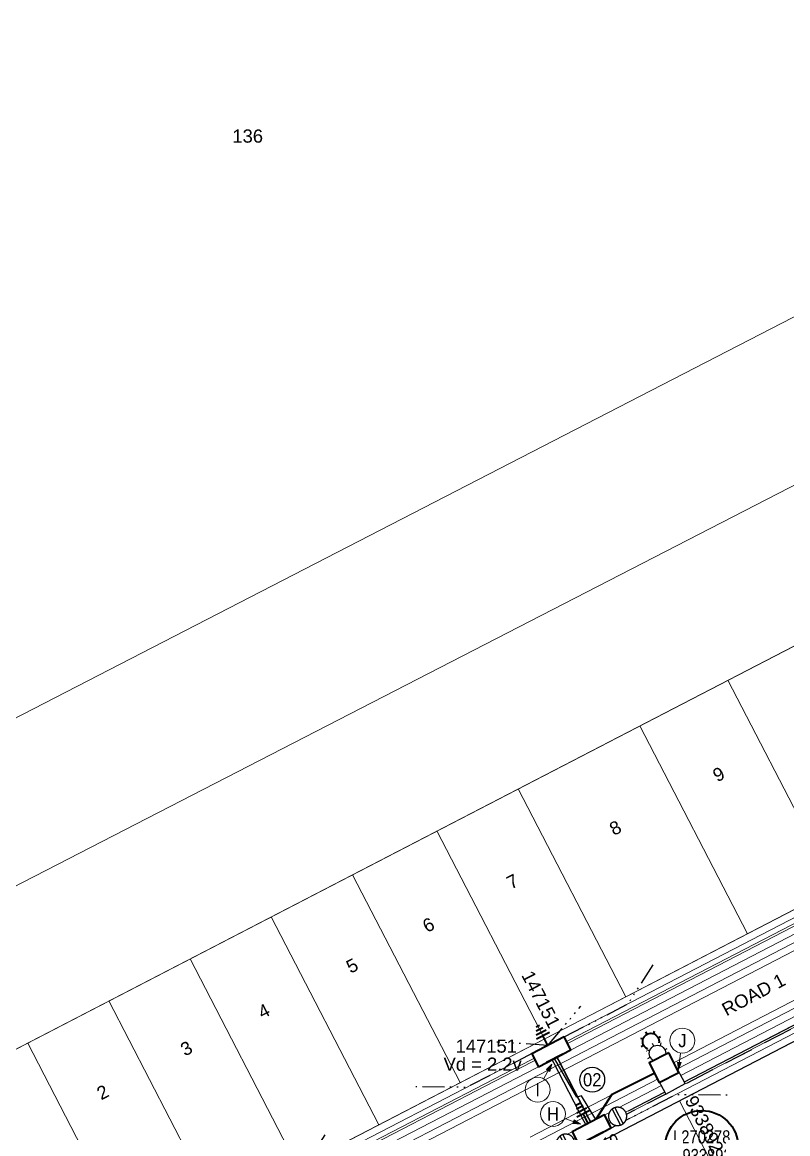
# Model space of a CAD drawing. Header units: metres. Extents: x 0 to 304202, y 0 to 6270858.
# Drawn here: x 303672.4 to 303777.1, y 6270554.1 to 6270706 of the extents above; entities that cross this region are included whole.
import ezdxf
from ezdxf import colors
from ezdxf.entities.mleader import LeaderData, LeaderLine
from ezdxf.enums import TextEntityAlignment as Align
from ezdxf.math import Vec2, Vec3

# ---------------------------------------------------------------- set-up
doc = ezdxf.new("R2010")
doc.units = ezdxf.units.M
for name, pattern in [('DASHED', [19.05, 12.7, -6.35]), ('IE Trench LV', [6, 4, -2]), ('PHANTOMX2', [6.6, 3, -0.75, 0.2, -0.75, 0.2, -0.75, 0.2, -0.75])]:
    doc.linetypes.add(name, pattern=pattern)
doc.layers.get('0').update_dxf_attribs({"color": 6})
for name, color, linetype, lineweight in [('_User Miscellaneous1', 30, 'Continuous', 13), ('_User Miscellaneous2', 31, 'Continuous', 13), ('_User Miscellaneous7', 3, 'Continuous', 13), ('_User_LV_Exist', 5, 'Continuous', 35), ('Cadastre Developer_SP_NEW', 92, 'Continuous', 15), ('Cadastre Land Parcels_SP_EXT', 118, 'Continuous', 15)]:
    doc.layers.add(name, color=color, linetype=linetype, lineweight=lineweight)
doc.layers.add('_User Miscellaneous10', color=252, linetype='Continuous', lineweight=13, plot=False, transparency=0.65)
for name, color, linetype in [('Duct_SP_NEW', 2, 'Continuous'), ('Equip_LV_NEW', 2, 'Continuous'), ('Equip_SP_SL_NEW', 2, 'Continuous'), ('Mains_LV_New_T84', 2, 'Cable x'), ('Services_SP_NEW_UG', 2, 'IE Trench LV'), ('SupportsUG_SP_LV_NEW', 2, 'Continuous'), ('SupportsUG_SP_LV_SL_NEW', 2, 'Continuous'), ('Trench_SP_NEW', 2, 'Continuous'), ('UG_Details_SP_MISC', 7, 'Continuous')]:
    doc.layers.add(name, color=color, linetype=linetype)
doc.styles.add('ieISOCP', font='arial.ttf', dxfattribs={"height": 1.5})
doc.styles.add('SL_LABEL', font='arial.ttf', dxfattribs={"height": 2})
doc.styles.get("Standard").update_dxf_attribs({"font": 'arial.ttf'})
doc.linetypes.add('Cable New UG', pattern='A,5.5,-0.01,["X",Standard,S=1.8,R=0,X=0,Y=-0.94],-1.7', length=7.21)
doc.linetypes.add('Cable o', pattern='A,3.5,-0.01,["O",Standard,S=1.25,R=0,X=0,Y=-0.63],-1.36', length=4.87)
doc.linetypes.add('Cable x', pattern='A,4.5,-0.01,["X",Standard,S=1.25,R=0,X=0,Y=-0.65],-1.2', length=5.71)

# ---------------------------------------------------------------- blocks, each defined once
blk = doc.blocks.new('*U314')
at = {"layer": '_User_LV_Exist'}
for p, q in [((2.5, 1), (2.5, -1)), ((3, 0.75), (3, -0.75)), ((3.5, 0.5), (3.5, -0.5)), ((4, 0.25), (4, -0.25))]:
    blk.add_line(p, q, dxfattribs=at)
at = {"width": 0.9}
blk.add_attdef('ASSET_NUM', text='', height=2, dxfattribs=at).set_placement((4, 2), align=Align.MIDDLE_LEFT)
for tag, p, flags in [('SUBURB', (-2, 0), 1), ('STREETNAME', (-1.8, 0), 9), ('PARENT', (-1.6, 0), 9), ('NOTES', (-1.4, 0), 9), ('LOCATION', (-1.2, 0), 9), ('LEGEND', (-1, 0), 9), ('USAGE', (-0.8, 0), 9), ('SUPPORT_TYPE', (-0.6, 0), 9), ('STATE', (-0.4, 0), 9), ('OWNED_BY', (-0.2, 0), 9)]:
    blk.add_attdef(tag, p, '', height=0.2, rotation=270, dxfattribs=dict(flags=flags))
at = {"transparency": 33554687}
blk.add_wipeout([(1, 2.5), (1, -2.5), (-1, -2.5), (-1, 2.5)], dxfattribs=at)
blk.add_lwpolyline([(-1, 2.5), (-1, -1.25), (-1, 1.25), (-1, -2.5), (1, -2.5), (1, 2.5)], close=True)
at = {"layer": '_User_LV_Exist'}
blk.add_line((1, 0), (2.5, 0), dxfattribs=at)
blk = doc.blocks.new('*U322')
at = {"width": 0.9}
blk.add_attdef('ASSET_NUM', text='', height=2, dxfattribs=at).set_placement((4, 2), align=Align.MIDDLE_LEFT)
for tag, p, flags in [('SUBURB', (-2, 0), 1), ('STREETNAME', (-1.8, 0), 9), ('PARENT', (-1.6, 0), 9), ('NOTES', (-1.4, 0), 9), ('LOCATION', (-1.2, 0), 9), ('LEGEND', (-1, 0), 9), ('USAGE', (-0.8, 0), 9), ('SUPPORT_TYPE', (-0.6, 0), 9), ('STATE', (-0.4, 0), 9), ('OWNED_BY', (-0.2, 0), 9)]:
    blk.add_attdef(tag, p, '', height=0.2, rotation=270, dxfattribs=dict(flags=flags))
at = {"transparency": 33554687}
blk.add_wipeout([(1, 2.5), (1, -2.5), (-1, -2.5), (-1, 2.5)], dxfattribs=at)
blk.add_lwpolyline([(-1, 2.5), (-1, -1.25), (-1, 1.25), (-1, -2.5), (1, -2.5), (1, 2.5)], close=True)
blk = doc.blocks.new('*U309')
blk.add_circle((0, 0), 1.7)
at = {"width": 0.9}
blk.add_attdef('CODE', text='', height=1.8, dxfattribs=at).set_placement((0, 0), align=Align.MIDDLE_CENTER)
at = {"flags": 1}
blk.add_attdef('Z', (0, 0), '', height=0.2, dxfattribs=at)
blk = doc.blocks.new('*U319')
at = {"width": 0.9, "flags": 8}
blk.add_attdef('ASSET_NUM', text='', height=2, dxfattribs=at).set_placement((4, 2), align=Align.MIDDLE_LEFT)
at = {"ltscale": 10, "transparency": 33554687}
blk.add_wipeout([(-1.39, -1.6), (-1.6, 1.39), (1.39, 1.6), (1.6, -1.39)], dxfattribs=at)
blk.add_lwpolyline([(-1.6, 1.39), (-1.39, -1.6), (1.6, -1.39), (1.39, 1.6)], close=True)
at = {"flags": 1}
blk.add_attdef('Z', (-2.35, -1.81), '', height=0.2, rotation=270, dxfattribs=at)
at = {"flags": 9}
for tag, p in [('NOTES', (-2, -1.81)), ('SUBURB', (-1.8, -1.81)), ('STREETNAME', (-1.6, -1.81)), ('LOCATION', (-1.4, -1.81)), ('LEGEND', (-1.2, -1.81)), ('USAGE', (-1, -1.81)), ('STATE', (-0.8, -1.81)), ('OWNED_BY', (-0.6, -1.81)), ('COLUMN_TYPE', (-0.4, -1.81)), ('STREET_CODE', (-0.2, -1.81)), ('STRUCTURE_PLANT_NUMBER', (0.03, -1.81))]:
    blk.add_attdef(tag, text='', height=0.2, rotation=270, dxfattribs=at).set_placement(p, align=Align.MIDDLE_LEFT)
blk = doc.blocks.new('*U317')
at = {"width": 0.9, "flags": 8}
blk.add_attdef('ASSET_NUM', text='', height=2, dxfattribs=at).set_placement((4, 2), align=Align.MIDDLE_LEFT)
at = {"ltscale": 10, "transparency": 33554687}
blk.add_wipeout([(-2.02, 0.65), (0.65, 2.02), (2.02, -0.65), (-0.65, -2.02)], dxfattribs=at)
blk.add_lwpolyline([(0.65, 2.02), (-2.02, 0.65), (-0.65, -2.02), (2.02, -0.65)], close=True)
at = {"flags": 1}
blk.add_attdef('Z', (-2.35, -1.81), '', height=0.2, rotation=270, dxfattribs=at)
at = {"flags": 9}
for tag, p in [('NOTES', (-2, -1.81)), ('SUBURB', (-1.8, -1.81)), ('STREETNAME', (-1.6, -1.81)), ('LOCATION', (-1.4, -1.81)), ('LEGEND', (-1.2, -1.81)), ('USAGE', (-1, -1.81)), ('STATE', (-0.8, -1.81)), ('OWNED_BY', (-0.6, -1.81)), ('COLUMN_TYPE', (-0.4, -1.81)), ('STREET_CODE', (-0.2, -1.81)), ('STRUCTURE_PLANT_NUMBER', (0.03, -1.81))]:
    blk.add_attdef(tag, text='', height=0.2, rotation=270, dxfattribs=at).set_placement(p, align=Align.MIDDLE_LEFT)
blk = doc.blocks.new('*U318')
at = {"style": 'SL_LABEL'}
for tag, height, rotation, flags, p in [('ASSET_NUM', 1, 116.7151, 8, (-4.04, 5.8)), ('STREET_CODE', 0.001, 270, 9, (0, 0))]:
    blk.add_attdef(tag, text='', height=height, rotation=rotation, dxfattribs=dict(at, flags=flags)).set_placement(p, align=Align.MIDDLE_LEFT)
for tag, height, rotation, flags, p in [('LNUMBER', 1, 116.7151, 8, (-2.25, 6.7)), ('LTYPE', 0.2, 270, 9, (-1.4, 1.2)), ('LTYPEVOCAB', 0.2, 270, 9, (-1.4, 1)), ('LEGEND', 0.2, 270, 9, (-1.4, 0.8)), ('SUBURB', 0.2, 270, 9, (-1.4, 0.6)), ('STREETNAME', 0.2, 270, 9, (-1.4, 0.4)), ('LOCATION', 0.2, 270, 9, (-1.4, 0.2)), ('LNEW', 0.2, 270, 9, (-6.4, 0)), ('LMASTVOCAB', 0.2, 270, 9, (-6.2, 0)), ('LMAST', 0.2, 270, 9, (-6, 0)), ('LLAMPVOCAB', 0.2, 270, 9, (-5.8, 0)), ('LLAMP', 0.2, 270, 9, (-5.6, 0)), ('LEXIST', 0.2, 270, 9, (-5.4, 0)), ('LCHARGE3PERCENT', 0.2, 270, 9, (-5.2, 0)), ('LCHARGE3', 0.2, 270, 9, (-5, 0)), ('LCHARGE2PERCENT', 0.2, 270, 9, (-4.8, 0)), ('LCHARGE2', 0.2, 270, 9, (-4.6, 0)), ('LCHARGE1PERCENT', 0.2, 270, 9, (-4.4, 0)), ('LCHARGE1', 0.2, 270, 9, (-4.2, 0)), ('LCATEGORY', 0.2, 270, 9, (-4, 0)), ('LBRACKETVOCAB', 0.2, 270, 9, (-3.8, 0)), ('LBRACKET', 0.2, 270, 9, (-3.6, 0)), ('LKINGHEIGHT', 0.2, 270, 9, (-3.4, 0)), ('CREPLACE', 0.2, 270, 9, (-3.2, 0)), ('CREMOVE', 0.2, 270, 9, (-3, 0)), ('CNUMBER', 0.2, 270, 9, (-2.8, 0)), ('CNEW', 0.2, 270, 9, (-2.6, 0)), ('CEXIST', 0.2, 270, 9, (-2.4, 0)), ('USAGE', 0.2, 270, 9, (-2.2, 0)), ('STATE', 0.2, 270, 9, (-2, 0)), ('OWNED_BY', 0.2, 270, 9, (-1.8, 0)), ('ORIENTATION', 0.2, 270, 9, (-1.6, 0)), ('OPERATING_VOLTAGE', 0.2, 270, 9, (-1.4, 0)), ('MAINTAINED_BY', 0.2, 270, 9, (-1.4, -0.66)), ('NOTES', 0.2, 270, 9, (-1.4, 0)), ('NO_PHASES', 0.2, 270, 9, (-1.2, 0)), ('LANTERN_TYPE', 0.2, 270, 9, (-1, 0)), ('LANTERN_PURPOSE', 0.2, 270, 9, (-0.8, 0)), ('CONTROL_TYPE', 0.2, 270, 9, (-0.6, 0)), ('CONSTRUCTED_VOLTAGE', 0.2, 270, 9, (-0.4, 0))]:
    blk.add_attdef(tag, text='', height=height, rotation=rotation, dxfattribs=dict(flags=flags)).set_placement(p, align=Align.MIDDLE_LEFT)
for tag, p, height, flags in [('OPERATED_BY', (-1.4, -0.41), 0.2, 9), ('Z', (0, 0), 0.001, 1)]:
    blk.add_attdef(tag, p, '', height=height, rotation=270, dxfattribs=dict(flags=flags))
at = {"transparency": 33554687}
blk.add_wipeout([(-2.56, 5.08), (-1.33, 5), (-0.29, 4.33), (-0.37, 3.1), (-1.04, 2.07), (-2.27, 2.15), (-3.31, 2.81), (-3.22, 4.04)], dxfattribs=at)
for p, q in [((-2.3, 4.58), (-2.47, 4.91)), ((-1.33, 5), (-1.45, 4.64)), ((-3.22, 4.04), (-2.87, 3.93)), ((-3.14, 2.9), (-2.8, 3.07)), ((-0.79, 4.08), (-0.46, 4.25)), ((-0.37, 3.1), (-0.73, 3.22)), ((-2.27, 2.15), (-2.15, 2.5)), ((0, 0), (-1.29, 2.57))]:
    blk.add_line(p, q)
blk.add_circle((-1.8, 3.57), 1.12)
at = {"flags": 9}
for tag, p in [('LANTNUMBER', (-1.4, 2.6)), ('LOUTREACH', (-1.4, 2.2)), ('LOUTREACHVOCAB', (-1.4, 2)), ('LRATECODE', (-1.4, 1.8)), ('LREMOVE', (-1.4, 1.6)), ('LREPLACE', (-1.4, 1.4))]:
    blk.add_attdef(tag, text='', height=0.2, rotation=270, dxfattribs=at).set_placement(p, align=Align.MIDDLE_LEFT)
blk = doc.blocks.new('*U325')
at = {"style": 'SL_LABEL'}
for tag, height, rotation, flags, p in [('ASSET_NUM', 1, 116.7151, 8, (-4.69, 7.09)), ('STREET_CODE', 0.001, 270, 9, (0, 0))]:
    blk.add_attdef(tag, text='', height=height, rotation=rotation, dxfattribs=dict(at, flags=flags)).set_placement(p, align=Align.MIDDLE_LEFT)
for tag, height, rotation, flags, p in [('LNUMBER', 1, 116.7151, 8, (-2.9, 7.99)), ('LANTNUMBER', 0.2, 270, 9, (-1.4, 2.6)), ('LOUTREACH', 0.2, 270, 9, (-1.4, 2.2)), ('LOUTREACHVOCAB', 0.2, 270, 9, (-1.4, 2)), ('LRATECODE', 0.2, 270, 9, (-1.4, 1.8)), ('LREMOVE', 0.2, 270, 9, (-1.4, 1.6)), ('LREPLACE', 0.2, 270, 9, (-1.4, 1.4)), ('LTYPE', 0.2, 270, 9, (-1.4, 1.2)), ('LTYPEVOCAB', 0.2, 270, 9, (-1.4, 1)), ('LEGEND', 0.2, 270, 9, (-1.4, 0.8)), ('SUBURB', 0.2, 270, 9, (-1.4, 0.6)), ('STREETNAME', 0.2, 270, 9, (-1.4, 0.4)), ('LOCATION', 0.2, 270, 9, (-1.4, 0.2)), ('LNEW', 0.2, 270, 9, (-6.4, 0)), ('LMASTVOCAB', 0.2, 270, 9, (-6.2, 0)), ('LMAST', 0.2, 270, 9, (-6, 0)), ('LLAMPVOCAB', 0.2, 270, 9, (-5.8, 0)), ('LLAMP', 0.2, 270, 9, (-5.6, 0)), ('LEXIST', 0.2, 270, 9, (-5.4, 0)), ('LCHARGE3PERCENT', 0.2, 270, 9, (-5.2, 0)), ('LCHARGE3', 0.2, 270, 9, (-5, 0)), ('LCHARGE2PERCENT', 0.2, 270, 9, (-4.8, 0)), ('LCHARGE2', 0.2, 270, 9, (-4.6, 0)), ('LCHARGE1PERCENT', 0.2, 270, 9, (-4.4, 0)), ('LCHARGE1', 0.2, 270, 9, (-4.2, 0)), ('LCATEGORY', 0.2, 270, 9, (-4, 0)), ('LBRACKETVOCAB', 0.2, 270, 9, (-3.8, 0)), ('LBRACKET', 0.2, 270, 9, (-3.6, 0)), ('LKINGHEIGHT', 0.2, 270, 9, (-3.4, 0)), ('CREPLACE', 0.2, 270, 9, (-3.2, 0)), ('CREMOVE', 0.2, 270, 9, (-3, 0)), ('CNUMBER', 0.2, 270, 9, (-2.8, 0)), ('CNEW', 0.2, 270, 9, (-2.6, 0)), ('CEXIST', 0.2, 270, 9, (-2.4, 0)), ('USAGE', 0.2, 270, 9, (-2.2, 0)), ('STATE', 0.2, 270, 9, (-2, 0)), ('OWNED_BY', 0.2, 270, 9, (-1.8, 0)), ('ORIENTATION', 0.2, 270, 9, (-1.6, 0)), ('OPERATING_VOLTAGE', 0.2, 270, 9, (-1.4, 0)), ('MAINTAINED_BY', 0.2, 270, 9, (-1.4, -0.66)), ('NOTES', 0.2, 270, 9, (-1.4, 0)), ('NO_PHASES', 0.2, 270, 9, (-1.2, 0)), ('LANTERN_TYPE', 0.2, 270, 9, (-1, 0)), ('LANTERN_PURPOSE', 0.2, 270, 9, (-0.8, 0)), ('CONTROL_TYPE', 0.2, 270, 9, (-0.6, 0)), ('CONSTRUCTED_VOLTAGE', 0.2, 270, 9, (-0.4, 0))]:
    blk.add_attdef(tag, text='', height=height, rotation=rotation, dxfattribs=dict(flags=flags)).set_placement(p, align=Align.MIDDLE_LEFT)
for tag, p, height, flags in [('OPERATED_BY', (-1.4, -0.41), 0.2, 9), ('Z', (0, 0), 0.001, 1)]:
    blk.add_attdef(tag, p, '', height=height, rotation=270, dxfattribs=dict(flags=flags))
at = {"transparency": 33554687}
blk.add_wipeout([(-3.2, 6.36), (-1.97, 6.28), (-0.94, 5.62), (-1.02, 4.39), (-1.69, 3.35), (-2.92, 3.43), (-3.95, 4.1), (-3.87, 5.33)], dxfattribs=at)
for p, q in [((-2.95, 5.86), (-3.12, 6.2)), ((-1.97, 6.28), (-2.09, 5.93)), ((-3.87, 5.33), (-3.51, 5.21)), ((-1.44, 5.36), (-1.1, 5.53)), ((-3.78, 4.18), (-3.45, 4.35)), ((-2.92, 3.43), (-2.8, 3.79)), ((-0.65, 1.28), (-1.94, 3.85)), ((-1.02, 4.39), (-1.38, 4.5))]:
    blk.add_line(p, q)
blk.add_circle((-2.44, 4.86), 1.12)
blk = doc.blocks.new('*U217')
at = {"ltscale": 0.1}
blk.add_circle((0, 0), 5, dxfattribs=at)
at = {"insert": (0, -2.6), "char_height": 1.8, "attachment_point": 2}
blk.add_mtext('PE', dxfattribs=at)
at = {"width": 0.8}
blk.add_attdef('SNUMBER', text='', height=1.8, dxfattribs=at).set_placement((0, 0.5), align=Align.CENTER)
at = {"flags": 1}
blk.add_attdef('Z', (0, 0), '', height=0.2, dxfattribs=at)
at = {"width": 0.8}
blk.add_attdef('CNUMBER', text='', height=1.8, dxfattribs=at).set_placement((0, -0.25), align=Align.TOP_CENTER)
blk = doc.blocks.new('LV_UG_LINKS_CLOSED_NEW')
at = {"layer": 'Equip_LV_NEW'}
for tag, flags, p in [('OPERATING_VOLTAGE', 9, (3.17, -2.17)), ('ORIENTATION', 9, (3.17, -2.33)), ('STATE', 9, (3.17, -2.5)), ('SWITCH_TYPE', 9, (3.17, -2.67)), ('USAGE', 9, (3.17, -2.83)), ('NOTES', 9, (3.17, -3)), ('TYPE', 9, (3.17, -3.83)), ('Z', 1, (3.17, -4)), ('OWNED_BY', 9, (3.17, -3.17)), ('OPERATED_BY', 9, (3.17, -3.33)), ('MAINTAINED_BY', 9, (3.17, -3.5)), ('NUMBER_OF_PHASES', 9, (3.17, -3.67))]:
    blk.add_attdef(tag, text='', height=0.167, dxfattribs=dict(at, flags=flags)).set_placement(p, align=Align.MIDDLE_LEFT)
at = {"transparency": 33554687}
blk.add_wipeout([(4, 1.25), (3.97, 1.25), (3.94, 1.25), (3.91, 1.25), (3.88, 1.24), (3.85, 1.24), (3.82, 1.24), (3.79, 1.23), (3.76, 1.23), (3.73, 1.22), (3.7, 1.21), (3.67, 1.2), (3.64, 1.2), (3.61, 1.19), (3.58, 1.18), (3.55, 1.17), (3.52, 1.15), (3.49, 1.14), (3.47, 1.13), (3.44, 1.12), (3.41, 1.1), (3.38, 1.09), (3.36, 1.07), (3.33, 1.06), (3.31, 1.04), (3.28, 1.02), (3.26, 1), (3.23, 0.99), (3.21, 0.97), (3.18, 0.95), (3.16, 0.93), (3.14, 0.91), (3.12, 0.88), (3.09, 0.86), (3.07, 0.84), (3.05, 0.82), (3.03, 0.79), (3.01, 0.77), (3, 0.74), (2.98, 0.72), (2.96, 0.69), (2.94, 0.67), (2.93, 0.64), (2.91, 0.62), (2.9, 0.59), (2.88, 0.56), (2.87, 0.53), (2.86, 0.51), (2.85, 0.48), (2.83, 0.45), (2.82, 0.42), (2.81, 0.39), (2.8, 0.36), (2.8, 0.33), (2.79, 0.3), (2.78, 0.27), (2.77, 0.24), (2.77, 0.21), (2.76, 0.18), (2.76, 0.15), (2.76, 0.12), (2.75, 0.09), (2.75, 0.06), (2.75, 0.03), (2.75, 0), (2.75, -0.03), (2.75, -0.06), (2.75, -0.09), (2.76, -0.12), (2.76, -0.15), (2.76, -0.18), (2.77, -0.21), (2.77, -0.24), (2.78, -0.27), (2.79, -0.3), (2.8, -0.33), (2.8, -0.36), (2.81, -0.39), (2.82, -0.42), (2.83, -0.45), (2.85, -0.48), (2.86, -0.51), (2.87, -0.53), (2.88, -0.56), (2.9, -0.59), (2.91, -0.62), (2.93, -0.64), (2.94, -0.67), (2.96, -0.69), (2.98, -0.72), (3, -0.74), (3.01, -0.77), (3.03, -0.79), (3.05, -0.82), (3.07, -0.84), (3.09, -0.86), (3.12, -0.88), (3.14, -0.91), (3.16, -0.93), (3.18, -0.95), (3.21, -0.97), (3.23, -0.99), (3.26, -1), (3.28, -1.02), (3.31, -1.04), (3.33, -1.06), (3.36, -1.07), (3.38, -1.09), (3.41, -1.1), (3.44, -1.12), (3.47, -1.13), (3.49, -1.14), (3.52, -1.15), (3.55, -1.17), (3.58, -1.18), (3.61, -1.19), (3.64, -1.2), (3.67, -1.2), (3.7, -1.21), (3.73, -1.22), (3.76, -1.23), (3.79, -1.23), (3.82, -1.24), (3.85, -1.24), (3.88, -1.24), (3.91, -1.25), (3.94, -1.25), (3.97, -1.25), (4, -1.25), (4.03, -1.25), (4.06, -1.25), (4.09, -1.25), (4.12, -1.24), (4.15, -1.24), (4.18, -1.24), (4.21, -1.23), (4.24, -1.23), (4.27, -1.22), (4.3, -1.21), (4.33, -1.2), (4.36, -1.2), (4.39, -1.19), (4.42, -1.18), (4.45, -1.17), (4.48, -1.15), (4.51, -1.14), (4.53, -1.13), (4.56, -1.12), (4.59, -1.1), (4.62, -1.09), (4.64, -1.07), (4.67, -1.06), (4.69, -1.04), (4.72, -1.02), (4.74, -1), (4.77, -0.99), (4.79, -0.97), (4.82, -0.95), (4.84, -0.93), (4.86, -0.91), (4.88, -0.88), (4.91, -0.86), (4.93, -0.84), (4.95, -0.82), (4.97, -0.79), (4.99, -0.77), (5, -0.74), (5.02, -0.72), (5.04, -0.69), (5.06, -0.67), (5.07, -0.64), (5.09, -0.62), (5.1, -0.59), (5.12, -0.56), (5.13, -0.53), (5.14, -0.51), (5.15, -0.48), (5.17, -0.45), (5.18, -0.42), (5.19, -0.39), (5.2, -0.36), (5.2, -0.33), (5.21, -0.3), (5.22, -0.27), (5.23, -0.24), (5.23, -0.21), (5.24, -0.18), (5.24, -0.15), (5.24, -0.12), (5.25, -0.09), (5.25, -0.06), (5.25, -0.03), (5.25, 0), (5.25, 0.03), (5.25, 0.06), (5.25, 0.09), (5.24, 0.12), (5.24, 0.15), (5.24, 0.18), (5.23, 0.21), (5.23, 0.24), (5.22, 0.27), (5.21, 0.3), (5.2, 0.33), (5.2, 0.36), (5.19, 0.39), (5.18, 0.42), (5.17, 0.45), (5.15, 0.48), (5.14, 0.51), (5.13, 0.53), (5.12, 0.56), (5.1, 0.59), (5.09, 0.62), (5.07, 0.64), (5.06, 0.67), (5.04, 0.69), (5.02, 0.72), (5, 0.74), (4.99, 0.77), (4.97, 0.79), (4.95, 0.82), (4.93, 0.84), (4.91, 0.86), (4.88, 0.88), (4.86, 0.91), (4.84, 0.93), (4.82, 0.95), (4.79, 0.97), (4.77, 0.99), (4.74, 1), (4.72, 1.02), (4.69, 1.04), (4.67, 1.06), (4.64, 1.07), (4.62, 1.09), (4.59, 1.1), (4.56, 1.12), (4.53, 1.13), (4.51, 1.14), (4.48, 1.15), (4.45, 1.17), (4.42, 1.18), (4.39, 1.19), (4.36, 1.2), (4.33, 1.2), (4.3, 1.21), (4.27, 1.22), (4.24, 1.23), (4.21, 1.23), (4.18, 1.24), (4.15, 1.24), (4.12, 1.24), (4.09, 1.25), (4.06, 1.25), (4.03, 1.25)], dxfattribs=at).dxf.layer = 'Equip_LV_NEW'
at = {"layer": 'Equip_LV_NEW'}
for p, q in [((3.79, 1.23), (3.79, -1.23)), ((4.21, 1.23), (4.21, -1.23))]:
    blk.add_line(p, q, dxfattribs=at)
at = {"layer": 'Equip_LV_NEW', "flags": 128}
blk.add_lwpolyline([(4, 1.25), (3.97, 1.25), (3.94, 1.25), (3.91, 1.25), (3.88, 1.24), (3.85, 1.24), (3.82, 1.24), (3.79, 1.23), (3.76, 1.23), (3.73, 1.22), (3.7, 1.21), (3.67, 1.2), (3.64, 1.2), (3.61, 1.19), (3.58, 1.18), (3.55, 1.17), (3.52, 1.15), (3.49, 1.14), (3.47, 1.13), (3.44, 1.12), (3.41, 1.1), (3.38, 1.09), (3.36, 1.07), (3.33, 1.06), (3.31, 1.04), (3.28, 1.02), (3.26, 1), (3.23, 0.99), (3.21, 0.97), (3.18, 0.95), (3.16, 0.93), (3.14, 0.91), (3.12, 0.88), (3.09, 0.86), (3.07, 0.84), (3.05, 0.82), (3.03, 0.79), (3.01, 0.77), (3, 0.74), (2.98, 0.72), (2.96, 0.69), (2.94, 0.67), (2.93, 0.64), (2.91, 0.62), (2.9, 0.59), (2.88, 0.56), (2.87, 0.53), (2.86, 0.51), (2.85, 0.48), (2.83, 0.45), (2.82, 0.42), (2.81, 0.39), (2.8, 0.36), (2.8, 0.33), (2.79, 0.3), (2.78, 0.27), (2.77, 0.24), (2.77, 0.21), (2.76, 0.18), (2.76, 0.15), (2.76, 0.12), (2.75, 0.09), (2.75, 0.06), (2.75, 0.03), (2.75, 0), (2.75, -0.03), (2.75, -0.06), (2.75, -0.09), (2.76, -0.12), (2.76, -0.15), (2.76, -0.18), (2.77, -0.21), (2.77, -0.24), (2.78, -0.27), (2.79, -0.3), (2.8, -0.33), (2.8, -0.36), (2.81, -0.39), (2.82, -0.42), (2.83, -0.45), (2.85, -0.48), (2.86, -0.51), (2.87, -0.53), (2.88, -0.56), (2.9, -0.59), (2.91, -0.62), (2.93, -0.64), (2.94, -0.67), (2.96, -0.69), (2.98, -0.72), (3, -0.74), (3.01, -0.77), (3.03, -0.79), (3.05, -0.82), (3.07, -0.84), (3.09, -0.86), (3.12, -0.88), (3.14, -0.91), (3.16, -0.93), (3.18, -0.95), (3.21, -0.97), (3.23, -0.99), (3.26, -1), (3.28, -1.02), (3.31, -1.04), (3.33, -1.06), (3.36, -1.07), (3.38, -1.09), (3.41, -1.1), (3.44, -1.12), (3.47, -1.13), (3.49, -1.14), (3.52, -1.15), (3.55, -1.17), (3.58, -1.18), (3.61, -1.19), (3.64, -1.2), (3.67, -1.2), (3.7, -1.21), (3.73, -1.22), (3.76, -1.23), (3.79, -1.23), (3.82, -1.24), (3.85, -1.24), (3.88, -1.24), (3.91, -1.25), (3.94, -1.25), (3.97, -1.25), (4, -1.25), (4.03, -1.25), (4.06, -1.25), (4.09, -1.25), (4.12, -1.24), (4.15, -1.24), (4.18, -1.24), (4.21, -1.23), (4.24, -1.23), (4.27, -1.22), (4.3, -1.21), (4.33, -1.2), (4.36, -1.2), (4.39, -1.19), (4.42, -1.18), (4.45, -1.17), (4.48, -1.15), (4.51, -1.14), (4.53, -1.13), (4.56, -1.12), (4.59, -1.1), (4.62, -1.09), (4.64, -1.07), (4.67, -1.06), (4.69, -1.04), (4.72, -1.02), (4.74, -1), (4.77, -0.99), (4.79, -0.97), (4.82, -0.95), (4.84, -0.93), (4.86, -0.91), (4.88, -0.88), (4.91, -0.86), (4.93, -0.84), (4.95, -0.82), (4.97, -0.79), (4.99, -0.77), (5, -0.74), (5.02, -0.72), (5.04, -0.69), (5.06, -0.67), (5.07, -0.64), (5.09, -0.62), (5.1, -0.59), (5.12, -0.56), (5.13, -0.53), (5.14, -0.51), (5.15, -0.48), (5.17, -0.45), (5.18, -0.42), (5.19, -0.39), (5.2, -0.36), (5.2, -0.33), (5.21, -0.3), (5.22, -0.27), (5.23, -0.24), (5.23, -0.21), (5.24, -0.18), (5.24, -0.15), (5.24, -0.12), (5.25, -0.09), (5.25, -0.06), (5.25, -0.03), (5.25, 0), (5.25, 0.03), (5.25, 0.06), (5.25, 0.09), (5.24, 0.12), (5.24, 0.15), (5.24, 0.18), (5.23, 0.21), (5.23, 0.24), (5.22, 0.27), (5.21, 0.3), (5.2, 0.33), (5.2, 0.36), (5.19, 0.39), (5.18, 0.42), (5.17, 0.45), (5.15, 0.48), (5.14, 0.51), (5.13, 0.53), (5.12, 0.56), (5.1, 0.59), (5.09, 0.62), (5.07, 0.64), (5.06, 0.67), (5.04, 0.69), (5.02, 0.72), (5, 0.74), (4.99, 0.77), (4.97, 0.79), (4.95, 0.82), (4.93, 0.84), (4.91, 0.86), (4.88, 0.88), (4.86, 0.91), (4.84, 0.93), (4.82, 0.95), (4.79, 0.97), (4.77, 0.99), (4.74, 1), (4.72, 1.02), (4.69, 1.04), (4.67, 1.06), (4.64, 1.07), (4.62, 1.09), (4.59, 1.1), (4.56, 1.12), (4.53, 1.13), (4.51, 1.14), (4.48, 1.15), (4.45, 1.17), (4.42, 1.18), (4.39, 1.19), (4.36, 1.2), (4.33, 1.2), (4.3, 1.21), (4.27, 1.22), (4.24, 1.23), (4.21, 1.23), (4.18, 1.24), (4.15, 1.24), (4.12, 1.24), (4.09, 1.25), (4.06, 1.25), (4.03, 1.25)], close=True, dxfattribs=at)
at = {"layer": 'Equip_LV_NEW', "flags": 9}
for tag, p in [('ACTUAL_STATUS', (3.17, -1.67)), ('CONSTRUCTED_VOLTAGE', (3.17, -1.83)), ('NO_PHASES', (3.17, -2))]:
    blk.add_attdef(tag, text='', height=0.167, dxfattribs=at).set_placement(p, align=Align.MIDDLE_LEFT)
blk = doc.blocks.new('*U307')
at = {"layer": '_User_LV_Exist'}
for p, q in [((2.5, 1), (2.5, -1)), ((3, 0.75), (3, -0.75)), ((3.5, 0.5), (3.5, -0.5)), ((4, 0.25), (4, -0.25))]:
    blk.add_line(p, q, dxfattribs=at)
at = {"width": 0.9}
blk.add_attdef('ASSET_NUM', text='', height=2, dxfattribs=at).set_placement((4, 2), align=Align.MIDDLE_LEFT)
for tag, p, flags in [('SUBURB', (-2, 0), 1), ('STREETNAME', (-1.8, 0), 9), ('PARENT', (-1.6, 0), 9), ('NOTES', (-1.4, 0), 9), ('LOCATION', (-1.2, 0), 9), ('LEGEND', (-1, 0), 9), ('USAGE', (-0.8, 0), 9), ('SUPPORT_TYPE', (-0.6, 0), 9), ('STATE', (-0.4, 0), 9), ('OWNED_BY', (-0.2, 0), 9)]:
    blk.add_attdef(tag, p, '', height=0.2, rotation=270, dxfattribs=dict(flags=flags))
at = {"transparency": 33554687}
blk.add_wipeout([(1, 2.5), (1, -2.5), (-1, -2.5), (-1, 2.5)], dxfattribs=at)
blk.add_lwpolyline([(-1, 2.5), (-1, -1.25), (-1, 1.25), (-1, -2.5), (1, -2.5), (1, 2.5)], close=True)
at = {"layer": '_User_LV_Exist'}
blk.add_line((1, 0), (2.5, 0), dxfattribs=at)
at = {"layer": 'Equip_LV_NEW', "ltscale": 10}
for rotation in [89.99999999999997, 270]:
    blk.add_blockref('LV_UG_LINKS_CLOSED_NEW', (0, 0), dxfattribs=dict(at, rotation=rotation))
blk = doc.blocks.new('*U336')
h = blk.add_hatch(color=256)
h.dxf.hatch_style = 1
h.paths.add_polyline_path([(2.9, -0.82), (2.72, -1.29), (3.74, -1.41)])
blk.add_line((3.74, -1.41), (1.64, -0.62))
at = {"flags": 128}
blk.add_lwpolyline([(2.9, -0.82), (2.72, -1.29), (3.74, -1.41), (2.9, -0.82)], dxfattribs=at)
blk.add_circle((0, 0), 1.7)
at = {"width": 0.9}
blk.add_attdef('CODE', text='', height=1.8, dxfattribs=at).set_placement((0, 0), align=Align.MIDDLE_CENTER)
at = {"flags": 1}
blk.add_attdef('Z', (0, 0), '', height=0.2, dxfattribs=at)
blk = doc.blocks.new('*U335')
h = blk.add_hatch(color=256)
h.dxf.hatch_style = 1
h.paths.add_polyline_path([(1.22, 2.75), (1.66, 2.51), (1.92, 3.51)])
blk.add_line((1.92, 3.51), (0.84, 1.54))
at = {"flags": 128}
blk.add_lwpolyline([(1.22, 2.75), (1.66, 2.51), (1.92, 3.51), (1.22, 2.75)], dxfattribs=at)
blk.add_circle((0, 0), 1.7)
at = {"width": 0.9}
blk.add_attdef('CODE', text='', height=1.8, dxfattribs=at).set_placement((0, 0), align=Align.MIDDLE_CENTER)
at = {"flags": 1}
blk.add_attdef('Z', (0, 0), '', height=0.2, dxfattribs=at)
blk = doc.blocks.new('*U337')
h = blk.add_hatch(color=256)
h.dxf.hatch_style = 1
h.paths.add_polyline_path([(-0.16, -3.01), (-0.65, -2.94), (-0.54, -3.96)])
blk.add_line((-0.54, -3.96), (-0.24, -1.73))
at = {"flags": 128}
blk.add_lwpolyline([(-0.16, -3.01), (-0.65, -2.94), (-0.54, -3.96), (-0.16, -3.01)], dxfattribs=at)
blk.add_circle((0, 0), 1.7)
at = {"width": 0.9}
blk.add_attdef('CODE', text='', height=1.8, dxfattribs=at).set_placement((0, 0), align=Align.MIDDLE_CENTER)
at = {"flags": 1}
blk.add_attdef('Z', (0, 0), '', height=0.2, dxfattribs=at)

msp = doc.modelspace()

# ---------------------------------------------------------------- linework, layer by layer
at = {"layer": 'Cadastre Developer_SP_NEW'}
for p, q in [((303783.575, 6270587.676), (303768.865, 6270616.082)), ((303771.56, 6270581.454), (303756.85, 6270609.86)), ((303740.193, 6270601.235), (303754.903, 6270572.828)), ((303729.093, 6270595.487), (303743.803, 6270567.081)), ((303717.538, 6270589.503), (303732.247, 6270561.097)), ((303706.438, 6270583.755), (303721.147, 6270555.349)), ((303695.338, 6270578.007), (303710.047, 6270549.601)), ((303684.237, 6270572.26), (303698.947, 6270543.853)), ((303673.137, 6270566.512), (303687.847, 6270538.105)), ((303762.272, 6270558.626), (303776.981, 6270530.22))]:
    msp.add_line(p, q, dxfattribs=at)
at = {"layer": 'Cadastre Land Parcels_SP_EXT', "linetype": 'Continuous'}
for points in [[(304010.386, 6270762.295), (303961.56, 6270857.9), (303895.621, 6270824.029), (303811.005, 6270780.664), (303849.391, 6270702.558), (303758.383, 6270655.696), (303638.3, 6270593.86), (303647.849, 6270575.842), (303804.97, 6270656.652), (304010.386, 6270762.295)], [(303758.383, 6270655.696), (303849.391, 6270702.558), (303811.005, 6270780.664), (303803.979, 6270777.035), (303715.143, 6270731.471), (303620.263, 6270682.879), (303597.477, 6270671.105), (303607.261, 6270652.593), (303609.883, 6270647.632), (303638.3, 6270593.86), (303758.383, 6270655.696)]]:
    msp.add_lwpolyline(points, close=True, dxfattribs=at)
at = {"layer": 'Duct_SP_NEW'}
for p, q in [((303744.367, 6270565.121), (303744.722, 6270565.305)), ((303749.885, 6270554.465), (303744.367, 6270565.121)), ((303745.077, 6270565.488), (303744.722, 6270565.305)), ((303750.595, 6270554.832), (303745.077, 6270565.488)), ((303749.885, 6270554.465), (303750.24, 6270554.648)), ((303750.595, 6270554.832), (303750.24, 6270554.648))]:
    msp.add_line(p, q, dxfattribs=at)
at = {"layer": 'Services_SP_NEW_UG', "color": 2, "linetype": 'PHANTOMX2', "flags": 128}
msp.add_lwpolyline([(303701.627, 6270544.115), (303710.368, 6270548.641), (303714.159, 6270554.526)], dxfattribs=at)
at = {"layer": 'UG_Details_SP_MISC'}
for p, q in [((303744.403, 6270565.139), (303744.722, 6270565.305)), ((303749.921, 6270554.483), (303744.403, 6270565.139)), ((303745.042, 6270565.47), (303744.722, 6270565.305)), ((303750.56, 6270554.814), (303745.042, 6270565.47)), ((303749.921, 6270554.483), (303750.24, 6270554.648)), ((303750.56, 6270554.814), (303750.24, 6270554.648))]:
    msp.add_line(p, q, dxfattribs=at)

# ---------------------------------------------------------------- block references
at = {"layer": '_User_LV_Exist', "color": 4}
msp.add_blockref('*U318', (303760.138, 6270563.152), dxfattribs=at)
at = {"layer": '_User_LV_Exist', "linetype": 'ByBlock', "lineweight": -2}
msp.add_blockref('*U217', (303765.295, 6270552.288), dxfattribs=at).add_auto_attribs({'SNUMBER': 'L270278', 'CNUMBER': 'C933892'})
at = {"layer": 'Duct_SP_NEW', "color": 6}
msp.add_blockref('*U309', (303750.319, 6270561.495), dxfattribs=at).add_auto_attribs({'CODE': '02'})

# ---------------------------------------------------------------- texts
at = {"layer": '_User Miscellaneous1'}
msp.add_text('ROAD 1', height=1.8, rotation=27.9722, dxfattribs=at).set_placement((303768.669, 6270570.144))
at = {"layer": 'Cadastre Developer_SP_NEW', "linetype": 'DASHED', "char_height": 1.8, "attachment_point": 1, "rotation": 27.37638, "style": 'ieISOCP'}
for s, insert, width in [('9', (303766.575, 6270603.719), 2.28288), ('8', (303752.447, 6270596.397), 1.41114), ('7', (303738.389, 6270589.067), 1.23301), ('6', (303726.891, 6270583.138), 1.14608), ('5', (303716.453, 6270577.564), 1.56768), ('4', (303704.376, 6270571.356), 1.32458), ('3', (303693.79, 6270566.258), 2.12129), ('2', (303682.344, 6270560.265), 1.71552)]:
    msp.add_mtext(s, dxfattribs=dict(at, insert=insert, width=width))
at = {"layer": 'Cadastre Land Parcels_SP_EXT'}
msp.add_text('136', height=1.8, dxfattribs=at).set_placement((303701.109, 6270689.549))

# ---------------------------------------------------------------- next in the draw order: block references
at = {"layer": 'Equip_SP_SL_NEW'}
msp.add_blockref('*U325', (303761.686, 6270560.237), dxfattribs=at)

# ---------------------------------------------------------------- next in the draw order: linework, layer by layer
at = {"layer": '_User Miscellaneous10', "flags": 128}
for points in [[(303696.853, 6270542.769), (303741.208, 6270565.737), (303778.052, 6270584.816), (303835.001, 6270614.306), (303862.803, 6270628.702), (303864.948, 6270635.443), (303852.537, 6270659.41), (303866.776, 6270666.761), (303879.144, 6270642.805), (303885.891, 6270640.658), (303895.659, 6270645.716), (303903.004, 6270631.501), (303893.236, 6270626.443), (303891.091, 6270619.702), (303903.467, 6270595.826), (303915.567, 6270572.356), (303901.515, 6270565.111), (303886.898, 6270592.961), (303876.883, 6270612.345), (303870.147, 6270614.488), (303795.722, 6270575.948), (303744.112, 6270549.223)], [(303697.313, 6270541.881), (303741.668, 6270564.849), (303778.512, 6270583.928), (303835.461, 6270613.418), (303863.63, 6270628.005), (303866.026, 6270635.535), (303853.886, 6270658.981), (303866.346, 6270665.414), (303878.445, 6270641.977), (303885.983, 6270639.579), (303895.23, 6270644.368), (303901.657, 6270631.93), (303892.408, 6270627.141), (303890.012, 6270619.61), (303902.578, 6270595.367), (303914.22, 6270572.786), (303901.939, 6270566.455), (303887.785, 6270593.423), (303877.581, 6270613.172), (303870.056, 6270615.566), (303795.262, 6270576.836), (303743.653, 6270550.111)], [(303697.773, 6270540.993), (303742.127, 6270563.961), (303778.972, 6270583.04), (303835.921, 6270612.53), (303864.458, 6270627.307), (303867.105, 6270635.627), (303855.234, 6270658.551), (303865.916, 6270664.066), (303877.747, 6270641.15), (303886.075, 6270638.501), (303894.801, 6270643.02), (303900.31, 6270632.359), (303891.581, 6270627.839), (303888.933, 6270619.518), (303901.69, 6270594.908), (303912.873, 6270573.217), (303902.363, 6270567.799), (303888.672, 6270593.885), (303878.279, 6270613.999), (303869.964, 6270616.645), (303794.802, 6270577.724), (303743.193, 6270550.999)], [(303698.233, 6270540.105), (303742.587, 6270563.073), (303779.431, 6270582.152), (303836.381, 6270611.642), (303865.285, 6270626.609), (303868.184, 6270635.719), (303856.582, 6270658.122), (303865.486, 6270662.719), (303877.049, 6270640.323), (303886.166, 6270637.422), (303894.372, 6270641.671), (303898.963, 6270632.787), (303890.753, 6270628.536), (303887.855, 6270619.426), (303900.802, 6270594.448), (303911.526, 6270573.647), (303902.787, 6270569.143), (303889.559, 6270594.347), (303878.977, 6270614.826), (303869.872, 6270617.723), (303794.343, 6270578.612), (303742.733, 6270551.887)], [(303698.693, 6270539.217), (303743.047, 6270562.185), (303779.891, 6270581.264), (303836.841, 6270610.754), (303866.113, 6270625.912), (303869.262, 6270635.811), (303857.931, 6270657.693), (303865.057, 6270661.372), (303876.35, 6270639.496), (303886.258, 6270636.344), (303893.943, 6270640.323), (303897.616, 6270633.216), (303889.926, 6270629.234), (303886.776, 6270619.334), (303899.913, 6270593.989), (303910.178, 6270574.078), (303903.211, 6270570.486), (303890.446, 6270594.809), (303879.675, 6270615.654), (303869.78, 6270618.802), (303793.883, 6270579.5), (303742.273, 6270552.775)], [(303699.153, 6270538.329), (303743.507, 6270561.297), (303780.351, 6270580.376), (303837.301, 6270609.866), (303866.94, 6270625.214), (303870.341, 6270635.902), (303859.279, 6270657.264), (303864.627, 6270660.024), (303875.652, 6270638.669), (303886.35, 6270635.265), (303893.514, 6270638.975), (303896.268, 6270633.644), (303889.099, 6270629.932), (303885.697, 6270619.242), (303899.025, 6270593.53), (303908.831, 6270574.509), (303903.636, 6270571.83), (303891.333, 6270595.271), (303880.373, 6270616.481), (303869.689, 6270619.881), (303793.423, 6270580.388), (303741.813, 6270553.663)]]:
    msp.add_lwpolyline(points, dxfattribs=at)
at = {"layer": '_User Miscellaneous10', "color": 4, "flags": 128}
msp.add_lwpolyline([(303697.635, 6270541.259), (303741.989, 6270564.227), (303778.834, 6270583.306), (303835.783, 6270612.796), (303864.21, 6270627.516), (303866.781, 6270635.599), (303854.83, 6270658.68), (303866.045, 6270664.47), (303877.957, 6270641.398), (303886.047, 6270638.824), (303894.93, 6270643.424), (303900.714, 6270632.23), (303891.829, 6270627.629), (303889.257, 6270619.546), (303901.957, 6270595.045), (303913.277, 6270573.088), (303902.236, 6270567.396), (303888.406, 6270593.746), (303878.07, 6270613.751), (303869.991, 6270616.321), (303794.94, 6270577.458), (303743.331, 6270550.733)], dxfattribs=at)
at = {"layer": 'Cadastre Developer_SP_NEW'}
for p, q in [((303656.155, 6270557.718), (303880.975, 6270674.136)), ((303862.803, 6270628.702), (303675.305, 6270531.61)), ((303870.147, 6270614.488), (303682.662, 6270517.402))]:
    msp.add_line(p, q, dxfattribs=at)
at = {"layer": 'Cadastre Land Parcels_SP_EXT', "linetype": 'Continuous'}
msp.add_lwpolyline([(304055.717, 6270673.533), (304010.386, 6270762.295), (303804.97, 6270656.652), (303647.849, 6270575.842), (303657.148, 6270558.232), (303851.968, 6270659.115), (303885.585, 6270676.473), (303894.021, 6270658.478), (303920.997, 6270604.122), (304031.986, 6270661.306), (304055.717, 6270673.533)], close=True, dxfattribs=at)
at = {"layer": 'Mains_LV_New_T84', "color": 5, "linetype": 'Cable New UG', "ltscale": 0.7, "flags": 128}
msp.add_lwpolyline([(303713.356, 6270506.27), (303715.195, 6270502.718), (303724.076, 6270507.316), (303714.879, 6270525.076), (303704.223, 6270519.558), (303702.383, 6270523.11), (303720.144, 6270532.307), (303718.304, 6270535.859), (303795.722, 6270575.948), (303794.802, 6270577.724), (303796.314, 6270578.507)], dxfattribs=at)

# ---------------------------------------------------------------- next in the draw order: block references
at = {"layer": 'SupportsUG_SP_LV_NEW', "ltscale": 0.7}
ref = msp.add_blockref('*U314', (303744.722, 6270565.305), dxfattribs=dict(at, rotation=117.3763795789796))
ref.add_attrib('ASSET_NUM', '147151', dxfattribs={"layer": '0', "height": 1.8, "rotation": 117.37638, "text_generation_flag": 6}).set_placement((303745.244, 6270568.758), align=Align.MIDDLE_RIGHT)
ref = msp.add_blockref('*U322', (303750.24, 6270554.648), dxfattribs=dict(at, rotation=117.3763795789796))
ref.add_attrib('ASSET_NUM', 'S147150', dxfattribs={"layer": '0', "height": 1.8, "rotation": 117.37638, "text_generation_flag": 6}).set_placement((303757.096, 6270545.042), align=Align.MIDDLE_RIGHT)

# ---------------------------------------------------------------- next in the draw order: linework, layer by layer
at = {"layer": '_User_LV_Exist', "linetype": 'Cable o', "flags": 128}
msp.add_lwpolyline([(303750.798, 6270556.064), (303753.065, 6270559.515), (303760.169, 6270563.09)], dxfattribs=at)
at = {"layer": 'Mains_LV_New_T84', "color": 6, "linetype": 'Cable New UG', "ltscale": 0.7, "flags": 128}
for points in [[(303755.278, 6270557.257), (303791.718, 6270576.127), (303790.338, 6270578.791), (303799.772, 6270583.676), (303796.093, 6270590.78)], [(303750.798, 6270556.064), (303748.863, 6270559.292), (303748.211, 6270559.125), (303745.182, 6270564.417)]]:
    msp.add_lwpolyline(points, dxfattribs=at)
at = {"layer": 'Services_SP_NEW_UG', "color": 2, "linetype": 'PHANTOMX2', "flags": 128}
for points in [[(303746.482, 6270567.342), (303755.224, 6270571.869), (303759.014, 6270577.754)], [(303744.262, 6270566.193), (303748.768, 6270571.55)], [(303744.262, 6270566.193), (303737.276, 6270566.635)], [(303742.169, 6270565.108), (303733.181, 6270560.454), (303726.181, 6270560.514)], [(303752.794, 6270554.845), (303761.781, 6270559.499), (303768.781, 6270559.439)]]:
    msp.add_lwpolyline(points, dxfattribs=at)
at = {"layer": 'Trench_SP_NEW', "linetype": 'IE Trench LV', "flags": 128}
msp.add_lwpolyline([(303752.598, 6270555.532), (303799.069, 6270579.596)], dxfattribs=at)

# ---------------------------------------------------------------- next in the draw order: texts
at = {"layer": '_User_LV_Exist', "insert": (303729.989, 6270564.521), "char_height": 1.8, "attachment_point": 1, "style": 'ieISOCP'}
msp.add_mtext_dynamic_manual_height_columns('{\\C6;Vd = 2.2v}', width=11.6608, gutter_width=7.5, heights=[0], dxfattribs=at)

# ---------------------------------------------------------------- next in the draw order: block references
at = {"layer": '_User_LV_Exist', "ltscale": 0.7}
ref = msp.add_blockref('*U314', (303744.722, 6270565.305), dxfattribs=dict(at, rotation=117.3763795789796))
ref.add_attrib('ASSET_NUM', '147151', dxfattribs={"layer": '0', "height": 1.8, "rotation": 180, "text_generation_flag": 6}).set_placement((303740.023, 6270566.092), align=Align.MIDDLE_RIGHT)
at = {"layer": 'SupportsUG_SP_LV_SL_NEW'}
ref = msp.add_blockref('*U319', (303761.011, 6270561.578), dxfattribs=dict(at, rotation=294.4049965150168))
ref.add_attrib('ASSET_NUM', '933892', dxfattribs={"height": 1.8, "rotation": 297.37638}).set_placement((303763.728, 6270559.124), align=Align.MIDDLE_LEFT)

# ---------------------------------------------------------------- next in the draw order: block references
at = {"layer": '_User Miscellaneous2', "color": 6}
msp.add_blockref('*U337', (303762.654, 6270566.844), dxfattribs=at).add_auto_attribs({'CODE': 'J'})
at = {"layer": '_User_LV_Exist', "ltscale": 0.7}
ref = msp.add_blockref('*U307', (303750.24, 6270554.648), dxfattribs=dict(at, rotation=117.3763795789796))
ref.add_attrib('ASSET_NUM', 'S147150', dxfattribs={"layer": '0', "height": 1.8, "rotation": 180, "text_generation_flag": 6}).set_placement((303760.364, 6270549.489), align=Align.MIDDLE_RIGHT)

# ---------------------------------------------------------------- next in the draw order: block references
at = {"layer": '_User Miscellaneous2', "color": 6}
for name, p, values in [('*U335', (303742.855, 6270560.133), {'CODE': 'I'}), ('*U336', (303744.957, 6270556.816), {'CODE': 'H'})]:
    msp.add_blockref(name, p, dxfattribs=at).add_auto_attribs(values)
at = {"layer": '_User_LV_Exist'}
msp.add_blockref('*U317', (303760.138, 6270563.152), dxfattribs=at)

# ---------------------------------------------------------------- next in the draw order: linework, layer by layer
at = {"layer": '_User Miscellaneous7'}
msp.add_line((303870.147, 6270614.488), (303682.662, 6270517.402), dxfattribs=at)

# ---------------------------------------------------------------- next in the draw order: leaders
at = {"layer": 'Cadastre Developer_SP_NEW'}
ml = msp.add_multileader_mtext('Standard', dxfattribs=at)
ml.set_content('{\\C7;CONSTRUCTED UNDER URS18369}', color=256)
ml.set_leader_properties()
ml.build(insert=Vec2(0, 0))
ml.multileader.update_dxf_attribs({"leader_type": 2, "has_text_frame": 1, "text_left_attachment_type": 2, "text_right_attachment_type": 2, "dogleg_length": 0.01})
ctx = ml.context
ctx.base_point, ctx.char_height, ctx.plane_origin, ctx.plane_x_axis, ctx.plane_y_axis = Vec3(303910.719, 6270584.601), 1.8, Vec3(305059.721, 6271101.545), Vec3(0.8878186, 0.4601935), Vec3(-0.4601935, 0.8878186)
ctx.left_attachment, ctx.right_attachment, ctx.text_align_type = 2, 2, 1
notes = []
notes.append((ctx, [(0, (0, 0, 0), (0, 0), (1, 0), 1, [])]))
ctx.mtext.insert, ctx.mtext.text_direction, ctx.mtext.rotation, ctx.mtext.width, ctx.mtext.alignment, ctx.mtext.flow_direction = Vec3(303920.971, 6270592.672), Vec3(0.8878186, 0.4601935), 0.4782132, 23.5182, 2, 5
ctx.mtext.has_bg_fill, ctx.mtext.bg_color, ctx.mtext.bg_scale_factor, ctx.mtext.bg_transparency, ctx.mtext.use_window_bg_color = 1, -1073741824, 2, 0, 1
for ctx, leaders in notes:
    for number, flags, end, landing, length, lines in leaders:
        leader = LeaderData()
        leader.index, (leader.has_last_leader_line, leader.has_dogleg_vector, leader.attachment_direction) = number, flags
        leader.last_leader_point, leader.dogleg_vector, leader.dogleg_length = Vec3(end), Vec3(landing), length
        for number, points, colour, breaks in lines:
            line = LeaderLine()
            line.index, line.vertices, line.color, line.breaks = number, Vec3.list(points), colors.encode_raw_color(colour), breaks
            leader.lines.append(line)
        ctx.leaders.append(leader)

doc.saveas('drawing.dxf')
